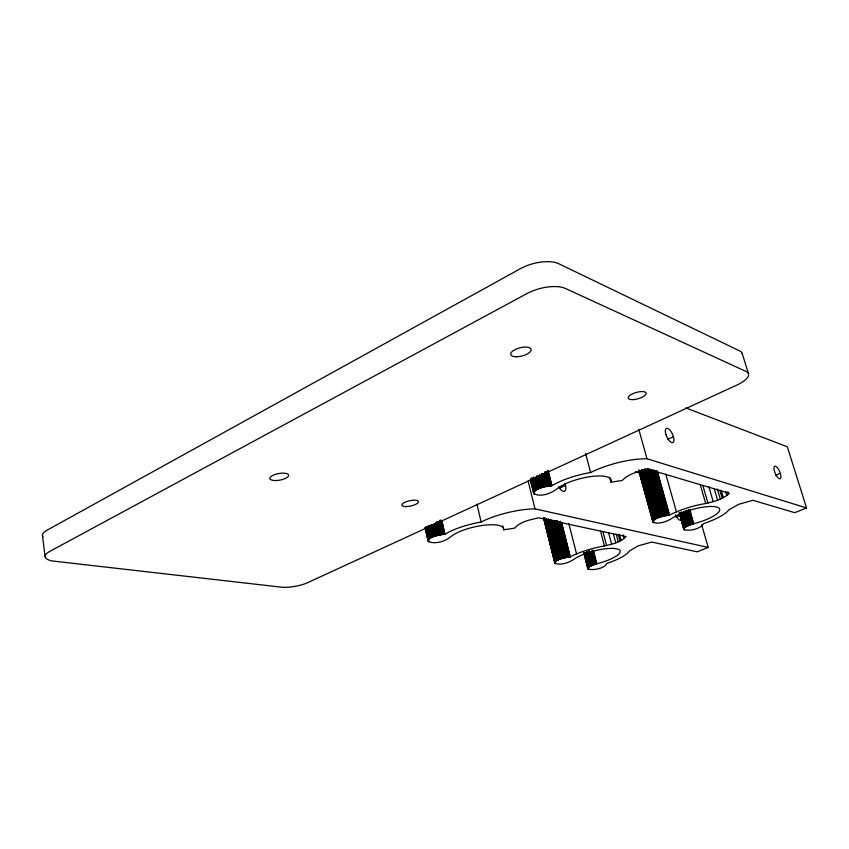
<?xml version="1.0" encoding="UTF-8"?>
<svg xmlns="http://www.w3.org/2000/svg" width="849" height="849" viewBox="0 0 849 849"><rect width="100%" height="100%" fill="white"/><g stroke="black" fill="none" stroke-linecap="round" stroke-linejoin="round"><path stroke-width="1.27" d="M806.55 507.935L646.991 458.768A46.737 14.253 -15 0 0 590.628 472.532A41.909 12.777 -14.6 0 0 551.924 485.66C518.707 490 538.701 502.587 556.7 489.024A29.927 9.127 -14.6 0 1 591.382 476.501A29.927 9.127 -14.6 0 1 610.951 482.168L622.168 480.492C628.95 473.455 639.201 471.142 648.466 469.295L729.291 493.28C722.637 499.7 713.075 501.929 704.277 503.765A37.091 9.88 -15.6 0 0 669.543 515.12C641.027 519.153 655.216 529.256 672.779 517.826A26.489 7.057 -15.6 0 1 716.492 506.97A26.489 7.057 -15.6 0 1 695.087 523.366C668.014 531.336 698.26 533.395 703.577 523.631A37.091 9.88 -15.6 0 0 728.813 509.92L738.619 504.317L752.936 500.284L794.728 512.69L806.55 507.935L787.32 446.786L685.875 407.934M708.193 547.425L535.008 508.859A44.604 13.032 -13.6 0 0 481.128 522.029A40.083 11.663 -13.1 0 0 444.918 534.233C412.444 538.839 435.102 549.091 450.437 537.003A28.622 8.331 -13.1 0 1 482.741 525.414A28.622 8.331 -13.1 0 1 503.712 529.818L514.674 528.11C520.67 521.403 530.381 519.662 538.797 517.858L626.063 536.568C620.131 542.713 611.068 544.442 603.023 546.236A35.478 9.159 -14.4 0 0 570.284 556.87C542.15 561.168 559.003 569.424 574.168 559.151A25.332 6.537 -14.4 0 1 616.172 548.719A25.332 6.537 -14.4 0 1 598.11 563.439C572.597 570.868 603.055 572.258 606.802 563.471A35.478 9.159 -14.4 0 0 629.374 550.98L638.077 545.896L651.724 542.065L697.231 551.829L708.193 547.425L701.645 524.65M559.533 488.143L565.519 485.448M667.473 439.432L673.416 436.747M675.921 517.211L680.325 515.364M775.593 475.472L780.22 473.084A6.856 2.377 66.5 0 0 775.508 466.218A6.856 2.377 66.5 0 0 774.437 471.099L774.681 471.885A6.856 2.377 66.5 0 0 779.403 478.772A6.856 2.377 66.5 0 0 780.464 473.869L780.348 473.477M635.307 471.811L639.117 472.904M742.153 353.301L748.51 373.751M727.816 491.571L728.569 494.107M725.704 491.762L726.829 495.561M721.13 490.075L723.369 497.641M719.963 490.669L722.191 498.236M717.341 489.013L720.302 499.095M714.264 488.854L717.585 500.199M708.798 486.573L713.213 501.685M702.823 485.426L707.949 503.064M700.245 484.62L705.721 503.521M689.802 509.793L693.771 523.716M689.409 509.899L693.378 523.812M689.017 510.005L692.986 523.918M688.624 510.122L692.593 524.035M688.231 510.228L692.2 524.151M687.839 510.355L691.808 524.268M687.457 510.472L691.426 524.385M687.074 510.599L691.044 524.512M686.703 510.727L690.661 524.64M686.332 510.865L690.29 524.778M685.96 510.992L689.919 524.905M685.599 511.13L689.558 525.043M685.249 511.278L689.197 525.181M684.899 511.416L688.847 525.319M684.559 511.565L688.507 525.467M684.23 511.703L688.178 525.616M683.901 511.851L687.849 525.754M683.594 512L687.541 525.902M683.286 512.149L687.234 526.051M682.989 512.308L686.937 526.2M682.702 512.456L686.65 526.348M682.437 512.605L686.374 526.497M682.171 512.754L686.109 526.645M681.927 512.913L685.865 526.794M681.333 511.798L685.621 526.942M681.46 513.21L685.398 527.091M681.248 513.358L685.185 527.24M681.047 513.507L684.984 527.388M680.866 513.656L684.793 527.537M680.696 513.804L684.623 527.675M680.176 512.69L684.464 527.813M680.038 512.828L684.315 527.951M679.911 512.966L684.188 528.089M679.794 513.104L684.591 530.009M679.614 513.369L683.933 528.63M679.55 513.496L683.954 529.659M679.073 512.605L683.87 529.574M665.775 474.092L676.43 511.883M657.222 471.153L669.543 515.12M657.073 471.142L669.394 515.11M656.744 471.153L669.065 515.131M656.404 471.163L668.725 515.141M656.054 471.184L668.375 515.173M655.704 471.206L668.014 515.205M655.343 471.237L667.654 515.247M654.972 471.28L667.282 515.29M654.6 471.322L666.9 515.332M653.868 470.123L666.518 515.396M653.475 470.176L666.125 515.449M653.083 470.24L665.733 515.523M652.69 470.314L665.329 515.598M652.297 470.388L664.937 515.672M651.894 470.463L664.523 515.757M651.141 469.295L664.12 515.842M650.737 469.391L663.716 515.937M650.334 469.486L663.302 516.043M638.862 429.594L646.991 458.768M649.931 469.582L662.889 516.139M649.527 469.699L662.485 516.245M648.774 468.552L662.071 516.362M648.371 468.669L661.668 516.479M647.967 468.786L661.265 516.595M647.575 468.913L660.862 516.723M647.182 469.041L660.469 516.85M646.8 469.179L660.076 516.988M646.407 469.317L659.684 517.115M646.036 469.455L659.302 517.253M645.664 469.603L658.93 517.402M644.953 468.489L658.559 517.54M644.943 469.9L658.198 517.688M644.593 470.049L657.837 517.837M644.253 470.208L657.487 517.986M643.924 470.357L657.158 518.134M643.595 470.516L656.829 518.293M642.937 469.423L656.51 518.442M642.64 469.582L656.203 518.601M642.343 469.752L655.895 518.76M642.067 469.911L655.619 518.909M641.791 470.081L655.343 519.068M641.536 470.24L655.078 519.227M641.292 470.41L654.823 519.376M641.069 470.569L654.59 519.535M640.846 470.739L654.367 519.694M640.645 470.898L654.154 519.843M640.454 471.057L653.963 520.002M640.273 471.227L653.783 520.15M640.114 471.386L653.613 520.299M639.711 470.579L653.327 520.596M639.456 470.898L653.21 520.734M639.159 470.42L653.709 522.676M638.873 470.25L653.401 522.528M638.756 470.144L653.157 522.368M638.735 470.484L652.977 522.188M609.603 477.127L610.951 482.168M623.049 534.764L624.079 538.595M619.335 534.117L621.033 540.484M618.284 534.658L619.982 541.025M616.225 534.18L618.252 541.811M613.381 533.925L615.737 542.829M608.616 532.769L611.63 544.209M585.587 453.43L590.628 472.532M602.917 531.548L606.589 545.536M600.434 530.721L604.435 545.981M593.525 550.959L596.847 563.768M593.143 551.054L596.465 563.863M592.772 551.16L596.083 563.959M592.061 549.982L595.711 564.065M592.029 551.372L595.34 564.182M591.657 551.489L594.969 564.288M591.297 551.606L594.608 564.405M590.936 551.723L594.247 564.521M590.575 551.839L593.886 564.638M590.225 551.967L593.536 564.765M589.556 550.81L593.186 564.893M589.217 550.937L592.857 565.02M588.888 551.075L592.517 565.147M588.898 552.487L592.199 565.275M588.58 552.614L591.88 565.413M588.272 552.752L591.573 565.54M587.986 552.89L591.275 565.678M587.359 551.744L590.989 565.816M587.084 551.882L590.713 565.943M586.818 552.02L590.448 566.081M586.563 552.158L590.182 566.219M586.319 552.296L589.938 566.357M586.086 552.434L589.705 566.495M585.863 552.572L589.482 566.623M585.661 552.71L589.27 566.761M585.46 552.848L589.079 566.899M585.279 552.975L588.898 567.026M585.11 553.113L588.718 567.164M584.95 553.251L588.569 567.291M584.812 553.378L588.293 567.546M584.568 553.633L588.739 569.403M584.473 553.76L588.442 569.286M584.059 552.603L588.304 569.223M583.932 552.837L588.092 569.085M583.868 553.378L587.816 568.756M568.777 523.398L576.556 553.909M561.614 522.634L570.284 556.87M561.454 522.634L570.125 556.87M548.072 470.442L551.924 485.66M561.125 522.644L569.785 556.891M547.881 470.431L551.733 485.66M560.457 521.403L569.446 556.923M547.807 471.704L551.341 485.67M560.117 521.424L569.095 556.944M547.403 471.726L550.927 485.681M559.756 521.456L568.745 556.986M546.979 471.747L550.513 485.713M559.406 521.488L568.384 557.029M546.565 471.768L550.088 485.745M559.035 521.53L568.013 557.071M546.448 473.084L549.664 485.787M558.663 521.583L567.641 557.124M545.695 471.853L549.218 485.83M558.292 521.636L567.259 557.188M557.91 521.7L566.877 557.241M545.249 471.906L548.772 485.883M557.209 520.49L566.495 557.315M544.803 471.97L548.327 485.946M556.827 520.564L566.103 557.39M544.665 473.307L547.87 486.01M556.435 520.639L565.721 557.464M544.209 473.371L547.414 486.084M556.042 520.713L565.328 557.549M543.753 473.455L546.958 486.169M555.66 520.798L564.935 557.634M555.267 520.893L564.543 557.719M543.286 473.54L546.491 486.254M554.875 520.978L564.139 557.814M542.829 473.636L546.024 486.35M554.482 521.084L563.747 557.92M542.362 473.731L545.557 486.445M554.1 521.18L563.365 558.016M541.895 473.838L545.09 486.551M553.707 521.297L562.972 558.133M541.429 473.954L544.623 486.668M553.325 521.403L562.579 558.239M552.635 520.246L562.197 558.355M541.28 475.344L544.156 486.785M540.824 475.461L543.7 486.901M552.253 520.363L561.826 558.472M551.882 520.49L561.444 558.589M540.367 475.589L543.233 487.039M551.521 520.617L561.072 558.716M539.593 474.453L542.776 487.167M550.842 519.471L560.711 558.844M539.455 475.864L542.32 487.305M550.481 519.599L560.351 558.971M550.141 519.737L560 559.098M539.009 476.013L541.874 487.453M549.802 519.875L559.661 559.236M538.563 476.162L541.429 487.602M549.462 520.013L559.321 559.364M538.128 476.31L540.993 487.751M549.144 520.15L558.992 559.502M548.507 519.026L558.674 559.64M537.704 476.469L540.569 487.91M548.21 519.163L558.366 559.778M536.961 475.355L540.144 488.069M547.913 519.312L558.069 559.916M536.876 476.798L539.731 488.228M547.626 519.461L557.772 560.064M547.35 519.609L557.496 560.202M536.462 476.958L539.327 488.398M547.085 519.758L557.231 560.34M536.069 477.138L538.924 488.568M546.523 518.633L556.976 560.489M546.278 518.781L556.732 560.627M535.687 477.308L538.542 488.748M546.056 518.93L556.498 560.775M545.843 519.079L556.275 560.913M535.316 477.488L538.17 488.918M545.642 519.227L556.074 561.051M545.132 518.102L555.883 561.189M534.955 477.669L537.81 489.098M544.962 518.251L555.702 561.327M534.605 477.849L537.459 489.279M544.803 518.399L555.533 561.465M544.655 518.548L555.246 561.741M534.265 478.029L537.12 489.459M544.4 518.824L555.129 561.868M543.986 517.699L555.533 563.683M533.628 476.947L536.791 489.64M543.901 517.837L555.246 563.545M543.615 517.869L555.023 563.386M533.628 478.401L536.472 489.82M543.53 517.773L554.853 563.216M533.331 478.581L536.175 490.011M533.055 478.772L535.899 490.191M532.79 478.953L535.623 490.372M532.217 477.881L535.369 490.563M531.983 478.061L535.135 490.743M531.761 478.252L534.912 490.934M531.867 479.706L534.711 491.115M531.686 479.887L534.52 491.295M531.198 478.804L534.339 491.475M531.039 478.985L534.191 491.656M530.912 479.165L534.053 491.826M530.784 479.345L533.83 492.176M530.604 479.685L534.297 494.16M530.487 479.632L534.01 493.927M530.296 479.558L533.798 493.683M528.078 480.895L535.008 508.859M502.788 525.956L503.712 529.818M476.958 504.168L481.128 522.029M442.021 521.286L444.918 534.233M441.83 521.286L444.727 534.233M441.193 520.257L444.324 534.244M440.79 520.278L443.921 534.276M440.376 520.31L443.507 534.308M439.962 520.341L443.082 534.339M439.538 520.384L442.658 534.382M439.389 521.711L442.233 534.435M438.954 521.764L441.788 534.488M438.509 521.827L441.353 534.552M438.073 521.891L440.907 534.626M437.628 521.965L440.461 534.7M437.182 522.05L440.015 534.774M436.736 522.135L439.57 534.87M436.28 522.22L439.113 534.955M435.834 522.315L438.668 535.05M435.675 523.695L438.222 535.157M435.229 523.801L437.776 535.263M434.784 523.918L437.331 535.379M434.348 524.035L436.885 535.496M433.913 524.151L436.45 535.613M433.478 524.279L436.015 535.74M433.054 524.406L435.59 535.868M432.629 524.544L435.166 536.006M432.215 524.682L434.752 536.144M431.812 524.82L434.348 536.281M431.409 524.969L433.945 536.43M431.027 525.117L433.552 536.579M430.645 525.266L433.17 536.727M430.273 525.425L432.799 536.886M429.912 525.584L432.438 537.035M429.562 525.743L432.088 537.194M429.223 525.902L431.748 537.353M428.894 526.062L431.419 537.513M428.533 526.019L431.101 537.682M428.225 526.189L430.793 537.841M427.938 526.348L430.507 538.011M427.663 526.518L430.231 538.17M427.408 526.688L429.965 538.34M427.164 526.858L429.721 538.499M426.93 527.017L429.488 538.669M426.707 527.187L429.276 538.839M426.516 527.356L429.074 538.998M426.325 527.526L428.883 539.157M426.156 527.685L428.713 539.327M426.007 527.845L428.565 539.486M425.869 528.014L428.936 541.949M425.752 528.174L428.31 539.805M425.37 527.038L428.321 540.473M425.222 527.346L428.342 541.556M425.126 527.929L428.14 541.333M42.461 535.549L45.103 556.657M681.312 519.832A6.59 2.717 66.8 0 1 675.634 514.844M564.956 483.707A7.482 3.523 65.6 0 1 564.585 491.21A7.482 3.523 65.6 0 1 558.695 486.827M42.97 536.865A23.581 7.63 -7.5 0 1 47.194 530.105L520.384 268.687A27.996 12.523 -15.1 0 1 558.78 263.742L739.84 350.987A23.019 8.214 -17.2 0 1 742.302 354.415M526.847 293.627L49.889 551.341A23.698 7.376 -7.8 0 0 54.463 561.221L281.422 587.168A19.315 5.455 -11 0 0 308.038 582.488L736.624 385.191A23.135 7.938 -17.1 0 0 746.207 371.522L565.455 288.48A28.176 12.13 -15 0 0 526.847 293.627M665.956 434.592L665.701 433.69A7.821 3.12 65.5 0 1 669.861 430.05A7.821 3.12 65.5 0 1 673.331 442.223A7.821 3.12 65.5 0 1 665.956 434.592M406.48 506.566A8.458 2.706 -12.3 0 0 418.419 501.589A8.458 2.706 -12.3 0 0 405.557 501.971A8.458 2.706 -12.3 0 0 406.48 506.566M633.216 399.624A9.307 3.279 -15.8 0 0 646.153 393.172A9.307 3.279 -15.8 0 0 632.155 394.021A9.307 3.279 -15.8 0 0 633.216 399.624M516.436 356.75A10.496 4.213 -14.3 0 0 531.134 349.459A10.496 4.213 -14.3 0 0 515.237 349.523A10.496 4.213 -14.3 0 0 516.436 356.75M274.768 480.534A9.551 3.343 -10.3 0 0 288.639 475.249A9.551 3.343 -10.3 0 0 274.259 474.75A9.551 3.343 -10.3 0 0 274.768 480.534"/></g></svg>
